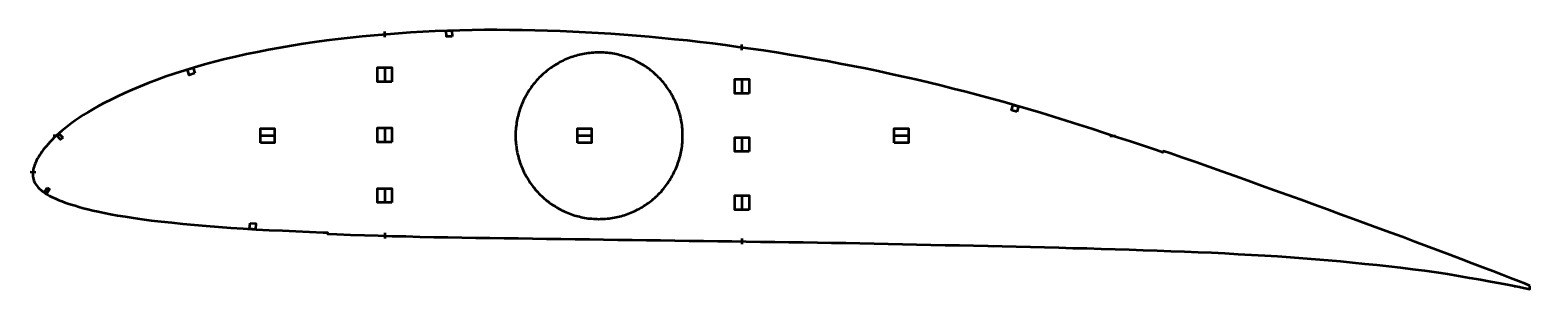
# Model space of a CAD drawing. Header units: metres. Extents: x -4 to 1046, y -107 to 74.
import ezdxf

# ---------------------------------------------------------------- set-up
doc = ezdxf.new("R2010")
doc.units = ezdxf.units.M
doc.layers.add('Layer', color=1, linetype='Continuous', lineweight=50)

msp = doc.modelspace()

# ---------------------------------------------------------------- linework, layer by layer
at = {"layer": 'Layer'}
for p, q in [((244.7, 69.1), (244.7, 73.1)), ((494.7, 59.9), (494.7, 63.9)), ((394.7, 58.4), (394.7, 58.9)), ((244.7, 48.3), (244.7, 37.3)), ((494.7, 40.2), (494.7, 29.2)), ((16.7, 0), (12.7, 0)), ((168.1, 0), (157.1, 0)), ((244.7, 6), (244.7, -5)), ((336.3, 0), (335.8, 0)), ((390, 0), (379, 0)), ((453.2, 0), (453.7, 0)), ((494.7, -0.6), (494.7, -11.6)), ((611.8, 0), (600.8, 0)), ((752.2, 0), (756.2, 0)), ((0.4, -25.8), (-3.6, -25.5)), ((244.7, -36.4), (244.7, -47.4)), ((494.7, -41.4), (494.7, -52.4)), ((394.7, -58.4), (394.7, -58.9)), ((244.7, -68.1), (244.7, -72.1)), ((494.7, -72.1), (494.7, -76.1)), ((667.1, -77.1), (671.1, -77.5)), ((972.1, -76.7), (971.9, -77.2)), ((967.4, -93.4), (967.4, -93.9)), ((1009.5, -90.9), (1009.3, -91.3)), ((1007, -99.5), (1006.9, -100)), ((1026.7, -103.1), (1026.6, -103.6)), ((1028.2, -98), (1028, -98.5)), ((1035.3, -105.5), (1039.3, -105.8))]:
    msp.add_line(p, q, dxfattribs=at)
for points in [[(1046.3, -105.2), (1043.2, -103.9), (1038.2, -101.9), (1032.7, -99.8), (1026.8, -97.5), (1020.3, -95), (1013.3, -92.3), (1005.9, -89.5), (998.1, -86.5), (990.2, -83.5), (982.1, -80.5), (974, -77.5), (965.8, -74.4), (957.5, -71.2), (949, -68.1), (940.5, -64.9), (931.7, -61.7), (922.8, -58.4), (913.8, -55.1), (904.6, -51.8), (895.4, -48.4), (886.1, -45), (876.9, -41.7), (867.6, -38.3), (858.4, -35), (849.1, -31.6), (839.9, -28.3), (830.7, -25.1), (821.6, -21.8), (812.4, -18.6), (803.3, -15.4), (794.2, -12.3), (789.7, -10.8), (789.4, -11.7), (784.8, -10.2), (775.7, -7.1), (766.7, -4.1), (757.6, -1.1), (748.6, 1.8), (739.6, 4.8), (730.6, 7.6), (721.6, 10.5), (712.7, 13.3), (703.9, 16), (695.1, 18.6), (686.3, 21.2), (677.6, 23.7), (668.8, 26.1), (660.1, 28.5), (651.4, 30.8), (642.6, 33), (633.9, 35.2), (625.2, 37.3), (616.4, 39.4), (607.6, 41.4), (598.9, 43.3), (590, 45.2), (581.2, 47.1), (572.4, 48.8), (563.5, 50.5), (554.6, 52.2), (545.7, 53.8), (536.8, 55.3), (527.9, 56.8), (518.9, 58.3), (510, 59.7), (501, 61), (492.1, 62.2), (483.2, 63.4), (474.3, 64.6), (465.4, 65.7), (456.5, 66.7), (447.6, 67.6), (438.7, 68.5), (429.8, 69.3), (420.9, 70.1), (412, 70.8), (403, 71.4), (394.1, 72), (385.2, 72.5), (376.3, 72.9), (367.4, 73.3), (358.6, 73.6), (349.7, 73.8), (340.8, 74), (332, 74.1), (323.2, 74.2), (314.5, 74.2), (305.8, 74.1), (297.2, 73.9), (288.6, 73.6), (280, 73.3), (271.4, 72.9), (262.8, 72.4), (254.3, 71.8), (245.8, 71.1), (237.3, 70.4), (228.8, 69.6), (220.5, 68.7), (212.1, 67.8), (203.8, 66.7), (195.6, 65.6), (187.5, 64.4), (179.4, 63.1), (171.4, 61.7), (163.4, 60.2), (155.5, 58.7), (147.8, 57.1), (140.3, 55.4), (132.8, 53.7), (125.6, 51.9), (118.5, 49.9), (111.5, 47.9), (104.7, 45.8), (98, 43.7), (91.5, 41.5), (85.3, 39.2), (79.2, 36.9), (73.4, 34.6), (67.8, 32.2), (62.6, 29.9), (57.6, 27.6), (53, 25.3), (48.6, 23.1), (44.5, 20.9), (40.7, 18.7), (37.1, 16.6), (33.9, 14.6), (30.8, 12.6), (28, 10.7), (25.4, 8.8), (23, 7), (20.8, 5.2), (18.7, 3.5), (16.8, 1.9), (15, 0.2), (13.3, -1.3), (11.8, -2.8), (10.4, -4.3), (9.1, -5.8), (7.9, -7.2), (6.7, -8.5), (5.7, -9.9), (4.7, -11.2), (3.9, -12.4), (3, -13.7), (2.3, -14.9), (1.6, -16), (1, -17.2), (0.5, -18.4), (0, -19.5), (-0.5, -20.6), (-0.8, -21.6), (-1.1, -22.7), (-1.3, -23.7), (-1.5, -24.7), (-1.6, -25.8), (-1.7, -26.7), (-1.7, -27.6), (-1.6, -28.6), (-1.5, -29.6), (-1.2, -30.5), (-0.9, -31.5), (-0.5, -32.5), (0, -33.4), (0.6, -34.4), (1.3, -35.3), (2.1, -36.2), (3, -37.1), (3.9, -38), (4.9, -38.8), (6.1, -39.6), (7.3, -40.4), (8.6, -41.2), (10, -42), (11.5, -42.8), (13.1, -43.5), (14.8, -44.3), (16.6, -45.1), (18.6, -45.9), (20.7, -46.7), (22.9, -47.4), (25.3, -48.2), (27.9, -49), (30.6, -49.8), (33.6, -50.7), (36.9, -51.5), (40.4, -52.4), (44.2, -53.2), (48.3, -54.1), (52.7, -54.9), (57.6, -55.8), (62.9, -56.7), (68.6, -57.5), (74.7, -58.4), (81.3, -59.3), (88.2, -60.1), (95.6, -60.9), (103.4, -61.7), (111.5, -62.4), (119.8, -63.2), (128.3, -63.9), (136.9, -64.5), (145.6, -65.1), (154.6, -65.6), (163.7, -66.1), (173, -66.5), (182.4, -66.9), (191.9, -67.3), (201.5, -67.7), (204.7, -67.8), (204.7, -68.8), (211.1, -69.1), (220.7, -69.4), (230.4, -69.7), (240, -70), (249.8, -70.3), (259.5, -70.5), (269.3, -70.8), (279.1, -71), (288.8, -71.2), (298.6, -71.3), (308.4, -71.5), (318.3, -71.6), (328.2, -71.8), (338.1, -71.9), (348, -72.1), (358, -72.2), (368, -72.3), (377.9, -72.5), (387.9, -72.6), (397.9, -72.8), (407.9, -72.9), (417.9, -73), (427.8, -73.2), (437.8, -73.3), (447.8, -73.4), (457.8, -73.6), (467.8, -73.7), (477.8, -73.9), (487.7, -74), (497.7, -74.1), (507.7, -74.3), (517.7, -74.4), (527.6, -74.5), (537.6, -74.7), (547.5, -74.8), (557.5, -75), (567.4, -75.1), (577.3, -75.3), (587.2, -75.5), (597.1, -75.7), (607.1, -75.9), (617, -76.2), (627, -76.4), (636.9, -76.6), (646.9, -76.8), (656.9, -77), (666.8, -77.2), (676.8, -77.5), (686.7, -77.7), (696.7, -77.9), (706.6, -78.2), (716.5, -78.4), (726.4, -78.7), (736.2, -78.9), (746.1, -79.2), (756, -79.5), (765.8, -79.8), (775.6, -80.1), (785.3, -80.4), (794.9, -80.8), (804.5, -81.1), (814, -81.5), (823.4, -81.9), (832.8, -82.4), (842.1, -82.9), (851.4, -83.5), (860.7, -84), (869.7, -84.5), (878.6, -85.1), (887.4, -85.9), (896.2, -86.6), (905, -87.3), (913.6, -88), (922.2, -88.9), (930.7, -89.7), (939.2, -90.5), (947.5, -91.4), (955.8, -92.4), (964.2, -93.5), (972.5, -94.5), (980.6, -95.6), (988.5, -96.9), (996.4, -98.2), (1004.1, -99.5), (1011.6, -100.8), (1018.7, -102.1), (1025.4, -103.3), (1031.7, -104.5), (1037.6, -105.7), (1043, -106.8), (1046.3, -107.5)], [(453.2, 0), (453.2, 1.2), (453.2, 2.5), (453.1, 3.7), (453, 4.9), (452.9, 6.1), (452.8, 7.3), (452.6, 8.6), (452.4, 9.8), (452.2, 11), (451.9, 12.2), (451.7, 13.4), (451.4, 14.6), (451.1, 15.7), (450.7, 16.9), (450.3, 18.1), (449.9, 19.3), (449.5, 20.4), (449.1, 21.6), (448.6, 22.7), (448.1, 23.8), (447.6, 24.9), (447.1, 26), (446.5, 27.1), (445.9, 28.2), (445.3, 29.3), (444.7, 30.3), (444.1, 31.4), (443.4, 32.4), (442.7, 33.4), (442, 34.4), (441.2, 35.4), (440.5, 36.3), (439.7, 37.3), (438.9, 38.2), (438.1, 39.2), (437.3, 40.1), (436.4, 40.9), (435.5, 41.8), (434.7, 42.6), (433.7, 43.5), (432.8, 44.3), (431.9, 45.1), (430.9, 45.8), (430, 46.6), (429, 47.3), (428, 48), (426.9, 48.7), (425.9, 49.4), (424.9, 50), (423.8, 50.6), (422.7, 51.2), (421.6, 51.8), (420.5, 52.4), (419.4, 52.9), (418.3, 53.4), (417.2, 53.9), (416, 54.3), (414.9, 54.8), (413.7, 55.2), (412.6, 55.6), (411.4, 55.9), (410.2, 56.3), (409, 56.6), (407.8, 56.9), (406.6, 57.1), (405.4, 57.4), (404.2, 57.6), (403, 57.8), (401.8, 57.9), (400.6, 58.1), (399.3, 58.2), (398.1, 58.3), (396.9, 58.3), (395.7, 58.3), (394.4, 58.4), (393.2, 58.3), (392, 58.3), (390.7, 58.2), (389.5, 58.1), (388.3, 58), (387.1, 57.9), (385.9, 57.7), (384.6, 57.5), (383.4, 57.3), (382.2, 57), (381, 56.7), (379.8, 56.4), (378.7, 56.1), (377.5, 55.8), (376.3, 55.4), (375.2, 55), (374, 54.6), (372.9, 54.1), (371.7, 53.6), (370.6, 53.2), (369.5, 52.6), (368.4, 52.1), (367.3, 51.5), (366.2, 50.9), (365.1, 50.3), (364.1, 49.7), (363, 49), (362, 48.4), (361, 47.7), (360, 47), (359, 46.2), (358.1, 45.5), (357.1, 44.7), (356.2, 43.9), (355.3, 43.1), (354.4, 42.2), (353.5, 41.4), (352.6, 40.5), (351.8, 39.6), (351, 38.7), (350.2, 37.8), (349.4, 36.8), (348.6, 35.9), (347.9, 34.9), (347.1, 33.9), (346.4, 32.9), (345.7, 31.9), (345.1, 30.8), (344.5, 29.8), (343.8, 28.7), (343.2, 27.7), (342.7, 26.6), (342.1, 25.5), (341.6, 24.4), (341.1, 23.2), (340.6, 22.1), (340.2, 21), (339.7, 19.8), (339.3, 18.7), (338.9, 17.5), (338.6, 16.3), (338.3, 15.2), (338, 14), (337.7, 12.8), (337.4, 11.6), (337.2, 10.4), (337, 9.2), (336.8, 7.9), (336.6, 6.7), (336.5, 5.5), (336.4, 4.3), (336.3, 3.1), (336.3, 1.8), (336.3, 0.6), (336.3, -0.6), (336.3, -1.8), (336.3, -3.1), (336.4, -4.3), (336.5, -5.5), (336.6, -6.7), (336.8, -7.9), (337, -9.2), (337.2, -10.4), (337.4, -11.6), (337.7, -12.8), (338, -14), (338.3, -15.2), (338.6, -16.3), (338.9, -17.5), (339.3, -18.7), (339.7, -19.8), (340.2, -21), (340.6, -22.1), (341.1, -23.2), (341.6, -24.4), (342.1, -25.5), (342.7, -26.6), (343.2, -27.7), (343.8, -28.7), (344.5, -29.8), (345.1, -30.8), (345.7, -31.9), (346.4, -32.9), (347.1, -33.9), (347.9, -34.9), (348.6, -35.9), (349.4, -36.8), (350.2, -37.8), (351, -38.7), (351.8, -39.6), (352.6, -40.5), (353.5, -41.4), (354.4, -42.2), (355.3, -43.1), (356.2, -43.9), (357.1, -44.7), (358.1, -45.5), (359, -46.2), (360, -47), (361, -47.7), (362, -48.4), (363, -49), (364.1, -49.7), (365.1, -50.3), (366.2, -50.9), (367.3, -51.5), (368.4, -52.1), (369.5, -52.6), (370.6, -53.2), (371.7, -53.6), (372.9, -54.1), (374, -54.6), (375.2, -55), (376.3, -55.4), (377.5, -55.8), (378.7, -56.1), (379.8, -56.4), (381, -56.7), (382.2, -57), (383.4, -57.3), (384.6, -57.5), (385.9, -57.7), (387.1, -57.9), (388.3, -58), (389.5, -58.1), (390.7, -58.2), (392, -58.3), (393.2, -58.3), (394.4, -58.4), (395.7, -58.3), (396.9, -58.3), (398.1, -58.3), (399.3, -58.2), (400.6, -58.1), (401.8, -57.9), (403, -57.8), (404.2, -57.6), (405.4, -57.4), (406.6, -57.1), (407.8, -56.9), (409, -56.6), (410.2, -56.3), (411.4, -55.9), (412.6, -55.6), (413.7, -55.2), (414.9, -54.8), (416, -54.3), (417.2, -53.9), (418.3, -53.4), (419.4, -52.9), (420.5, -52.4), (421.6, -51.8), (422.7, -51.2), (423.8, -50.6), (424.9, -50), (425.9, -49.4), (426.9, -48.7), (428, -48), (429, -47.3), (430, -46.6), (430.9, -45.8), (431.9, -45.1), (432.8, -44.3), (433.7, -43.5), (434.7, -42.6), (435.5, -41.8), (436.4, -40.9), (437.3, -40.1), (438.1, -39.2), (438.9, -38.2), (439.7, -37.3), (440.5, -36.3), (441.2, -35.4), (442, -34.4), (442.7, -33.4), (443.4, -32.4), (444.1, -31.4), (444.7, -30.3), (445.3, -29.3), (445.9, -28.2), (446.5, -27.1), (447.1, -26), (447.6, -24.9), (448.1, -23.8), (448.6, -22.7), (449.1, -21.6), (449.5, -20.4), (449.9, -19.3), (450.3, -18.1), (450.7, -16.9), (451.1, -15.7), (451.4, -14.6), (451.7, -13.4), (451.9, -12.2), (452.2, -11), (452.4, -9.8), (452.6, -8.6), (452.8, -7.3), (452.9, -6.1), (453, -4.9), (453.1, -3.7), (453.2, -2.5), (453.2, -1.2), (453.2, 0)]]:
    msp.add_lwpolyline(points, close=True, dxfattribs=at)
for points in [[(291.8, 69.7), (287.8, 69.6), (287.7, 73.6), (291.7, 73.7), (291.8, 69.7)], [(111.7, 43.8), (107.8, 42.6), (106.7, 46.5), (110.5, 47.6), (111.7, 43.8)], [(249.7, 37.8), (239.7, 37.8), (239.7, 47.8), (249.7, 47.8), (249.7, 37.8)], [(499.7, 29.7), (489.7, 29.7), (489.7, 39.7), (499.7, 39.7), (499.7, 29.7)], [(687.2, 16.7), (683.3, 17.9), (684.5, 21.7), (688.3, 20.6), (687.2, 16.7)], [(19.3, -1.3), (17.8, -2.6), (15.1, 0.3), (16.6, 1.7), (19.3, -1.3)], [(157.6, -5), (157.6, 5), (167.6, 5), (167.6, -5), (157.6, -5)], [(249.7, -4.5), (239.7, -4.5), (239.7, 5.5), (249.7, 5.5), (249.7, -4.5)], [(379.5, -5), (379.5, 5), (389.5, 5), (389.5, -5), (379.5, -5)], [(601.3, -5), (601.3, 5), (611.3, 5), (611.3, -5), (601.3, -5)], [(499.7, -11.1), (489.7, -11.1), (489.7, -1.1), (499.7, -1.1), (499.7, -11.1)], [(8.4, -36.4), (10.1, -37.5), (7.9, -40.8), (6.2, -39.7), (8.4, -36.4)], [(249.7, -46.9), (239.7, -46.9), (239.7, -36.9), (249.7, -36.9), (249.7, -46.9)], [(499.7, -51.9), (489.7, -51.9), (489.7, -41.9), (499.7, -41.9), (499.7, -51.9)], [(150.4, -61.3), (154.4, -61.6), (154.1, -65.6), (150.1, -65.3), (150.4, -61.3)]]:
    msp.add_lwpolyline(points, dxfattribs=at)

doc.saveas('drawing.dxf')
